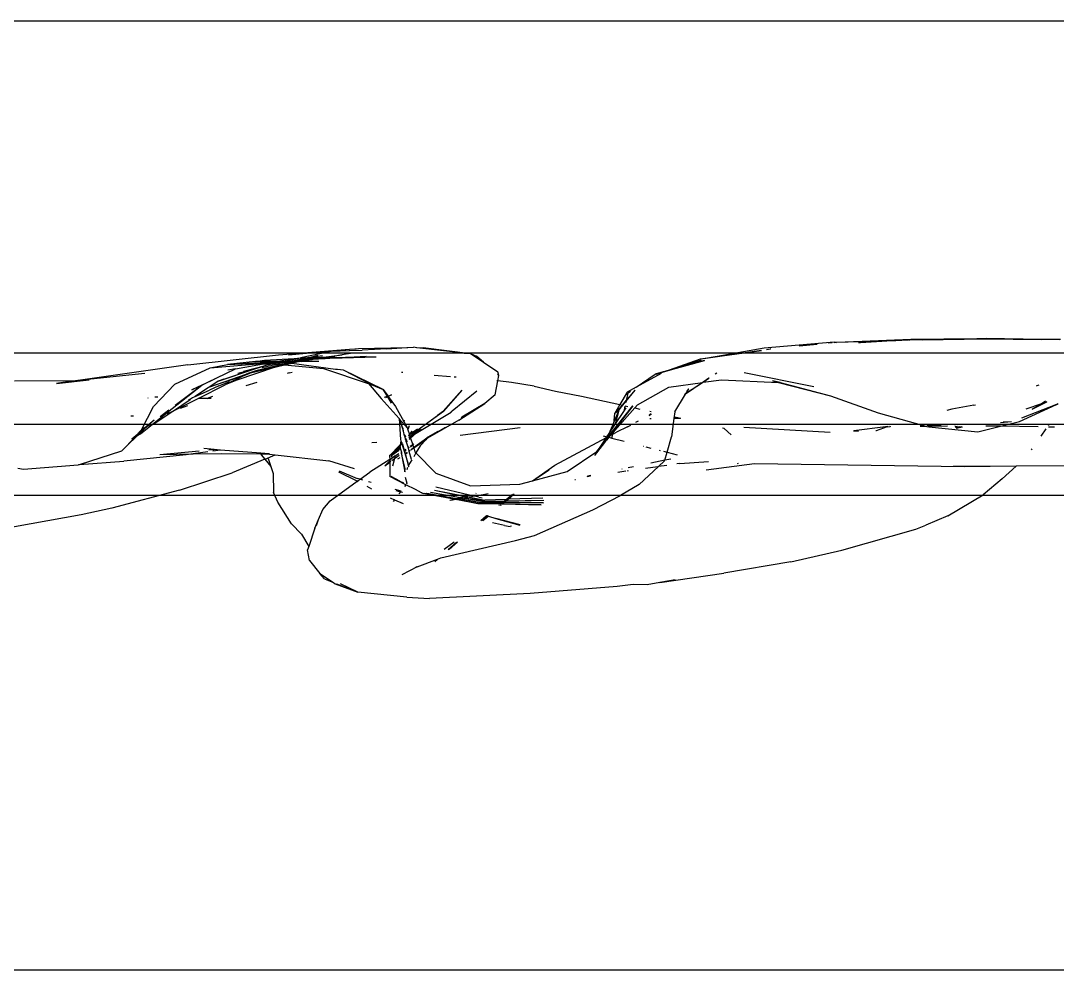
# Model space of a CAD drawing. Header units: millimetres. Extents: x -41292 to 298682, y -22072 to 33155.
# Drawn here: x 33104.5 to 33322.8, y -13759.4 to -13559.4 of the extents above; entities that cross this region are included whole.
import ezdxf

# ---------------------------------------------------------------- set-up
doc = ezdxf.new("R2010")
doc.units = ezdxf.units.MM
doc.layers.add('창호', color=4, linetype='Continuous')
doc.layers.add('틀', color=8, linetype='Continuous')

# ---------------------------------------------------------------- blocks, each defined once
blk = doc.blocks.new('rmfnasesx')
for p, q in [((60754.67, 1885.77), (60744.62, 1885.17)), ((60752.05, 1885.69), (60744.62, 1885.17)), ((60755.17, 1885.9), (60744.95, 1885.47)), ((60744.95, 1885.47), (60752.05, 1885.69)), ((60755.17, 1885.9), (60752.05, 1885.69)), ((60752.05, 1885.69), (60754.67, 1885.77)), ((60754.75, 1885.78), (60754.67, 1885.77)), ((60755.17, 1885.9), (60754.75, 1885.78)), ((60754.75, 1885.78), (60754.99, 1885.79)), ((60755.17, 1885.9), (60754.99, 1885.79)), ((60757.66, 1885.82), (60754.99, 1885.79)), ((60769.09, 1886.02), (60755.17, 1885.9)), ((60769.09, 1886.02), (60757.66, 1885.82)), ((60757.66, 1885.82), (60770.8, 1885.99)), ((60770.82, 1886.04), (60769.09, 1886.02)), ((60770.99, 1886.03), (60770.8, 1885.99)), ((60786.57, 1885.77), (60770.8, 1885.99)), ((60770.8, 1885.99), (60782.74, 1885.89)), ((60770.82, 1886.04), (60770.99, 1886.03)), ((60770.99, 1886.03), (60771.06, 1886.05)), ((60782.74, 1885.89), (60771.06, 1886.05)), ((60786.69, 1885.85), (60782.74, 1885.89)), ((60622.09, 1882.67), (60636.98, 1883.81)), ((60624.17, 1882.62), (60636.98, 1883.81)), ((60636.94, 1883.5), (60633.12, 1883.32)), ((60636.94, 1883.5), (60637.04, 1883.52)), ((60636.98, 1883.81), (60638.11, 1883.89)), ((60637.04, 1883.52), (60639.7, 1883.64)), ((60638.11, 1883.89), (60638.2, 1883.9)), ((60638.2, 1883.9), (60638.38, 1883.92)), ((60638.38, 1883.92), (60638.92, 1883.99)), ((60638.92, 1883.99), (60649.11, 1884.15)), ((60644.86, 1883.89), (60639.7, 1883.64)), ((60644.86, 1883.89), (60649.11, 1884.15)), ((60649.11, 1884.15), (60649.32, 1884.15)), ((60649.32, 1884.15), (60650.48, 1884.22)), ((60651.17, 1884.14), (60650.48, 1884.22)), ((60651.17, 1884.14), (60652.53, 1884.2)), ((60661.15, 1883.02), (60651.17, 1884.14)), ((60652.53, 1884.2), (60662.49, 1882.9)), ((60723.78, 1883.53), (60711.54, 1881.77)), ((60724.31, 1884.03), (60714.43, 1882.28)), ((60714.43, 1882.28), (60723.78, 1883.53)), ((60739.08, 1885.28), (60724.31, 1884.03)), ((60724.79, 1883.78), (60725.64, 1883.87)), ((60725.74, 1883.88), (60725.64, 1883.87)), ((60731.7, 1884.51), (60735.45, 1884.9)), ((60738.63, 1885.15), (60737.79, 1885.07)), ((60739.53, 1885.24), (60739.06, 1885.19)), ((60739.08, 1885.28), (60744.95, 1885.47)), ((60739.08, 1885.28), (60739.53, 1885.24)), ((60744.95, 1885.47), (60739.53, 1885.24)), ((60744.62, 1885.17), (60744.19, 1885.17)), ((60602.99, 1880.55), (60622.09, 1882.67)), ((60617.24, 1881.27), (60619.1, 1881.53)), ((60619.1, 1881.53), (60625.34, 1881.88)), ((60621.93, 1881.28), (60625.34, 1881.88)), ((60623.11, 1881.24), (60626.69, 1881.99)), ((60624.55, 1881.28), (60627.82, 1881.91)), ((60625.39, 1881.38), (60624.93, 1881.28)), ((60625.34, 1881.88), (60626.69, 1881.99)), ((60627.82, 1881.91), (60625.39, 1881.38)), ((60625.39, 1881.38), (60626.78, 1881.54)), ((60626.78, 1881.54), (60625.76, 1881.28)), ((60626.56, 1881.28), (60626.94, 1881.4)), ((60633.12, 1883.32), (60626.69, 1881.99)), ((60626.69, 1881.99), (60627.42, 1882.04)), ((60626.89, 1881.56), (60626.78, 1881.54)), ((60628.64, 1882.05), (60626.89, 1881.56)), ((60628.76, 1881.79), (60626.89, 1881.56)), ((60627.82, 1881.61), (60626.89, 1881.56)), ((60626.94, 1881.4), (60627.15, 1881.42)), ((60629.01, 1881.6), (60626.98, 1881.28)), ((60627.15, 1881.42), (60627.82, 1881.61)), ((60627.42, 1882.04), (60628.47, 1882.05)), ((60628.47, 1882.05), (60627.82, 1881.91)), ((60627.99, 1881.62), (60627.82, 1881.61)), ((60628.1, 1881.65), (60627.99, 1881.62)), ((60628.17, 1881.66), (60628.1, 1881.65)), ((60628.17, 1881.66), (60630.4, 1881.83)), ((60628.17, 1881.66), (60628.76, 1881.79)), ((60629.59, 1881.7), (60628.17, 1881.66)), ((60628.47, 1882.05), (60628.64, 1882.05)), ((60628.64, 1882.05), (60628.76, 1882.05)), ((60629.02, 1882.12), (60628.76, 1882.05)), ((60628.76, 1881.79), (60631, 1882.07)), ((60628.76, 1882.05), (60631, 1882.07)), ((60628.76, 1881.79), (60630.4, 1881.83)), ((60629.11, 1881.61), (60629.01, 1881.6)), ((60629.02, 1882.12), (60631.35, 1882.53)), ((60630.37, 1882.47), (60629.02, 1882.12)), ((60629.59, 1881.7), (60629.11, 1881.61)), ((60629.66, 1881.7), (60629.59, 1881.7)), ((60630.4, 1881.83), (60629.66, 1881.7)), ((60630.32, 1881.74), (60629.66, 1881.7)), ((60635.47, 1882), (60630.32, 1881.74)), ((60631.86, 1881.89), (60630.32, 1881.74)), ((60630.4, 1881.83), (60630.5, 1881.83)), ((60630.5, 1881.83), (60630.54, 1881.85)), ((60630.54, 1881.85), (60630.6, 1881.85)), ((60630.6, 1881.85), (60630.67, 1881.87)), ((60630.67, 1881.87), (60630.74, 1881.87)), ((60630.74, 1881.87), (60630.78, 1881.86)), ((60630.78, 1881.86), (60631.27, 1881.89)), ((60631, 1882.07), (60635.46, 1882.63)), ((60633.96, 1882.1), (60631, 1882.07)), ((60635.46, 1882.63), (60631.27, 1881.89)), ((60631.27, 1881.89), (60631.86, 1881.89)), ((60631.86, 1881.89), (60632.32, 1881.94)), ((60632.32, 1881.94), (60640.52, 1882.26)), ((60632.32, 1881.94), (60633.96, 1882.1)), ((60632.32, 1881.94), (60635.47, 1882)), ((60633.96, 1882.1), (60640.52, 1882.26)), ((60637.2, 1882.89), (60635.46, 1882.63)), ((60640.52, 1882.26), (60635.47, 1882)), ((60635.47, 1882), (60642.64, 1882.23)), ((60640.52, 1882.26), (60642.64, 1882.23)), ((60661.15, 1883.02), (60662.49, 1882.9)), ((60662.49, 1882.9), (60663.74, 1882.38)), ((60662.49, 1882.9), (60665.2, 1881.1)), ((60665.2, 1881.1), (60663.74, 1882.38)), ((60711.75, 1881.48), (60702.54, 1878.85)), ((60703.07, 1879.06), (60711.75, 1881.48)), ((60704.36, 1879.51), (60710.92, 1881.81)), ((60704.36, 1879.51), (60711.15, 1881.61)), ((60710.92, 1881.81), (60714.43, 1882.28)), ((60714.43, 1882.28), (60711.54, 1881.77)), ((60602.99, 1880.55), (60579.86, 1877.23)), ((60600.2, 1876.47), (60607.67, 1879.87)), ((60607.67, 1879.87), (60619.27, 1880.9)), ((60607.67, 1879.87), (60611.32, 1880.57)), ((60609.07, 1877.77), (60613.02, 1879.69)), ((60609.33, 1877.08), (60616.65, 1879.53)), ((60610.54, 1877.53), (60616.65, 1879.53)), ((60617.24, 1881.27), (60611.32, 1880.57)), ((60620.96, 1881.1), (60611.32, 1880.57)), ((60611.32, 1880.57), (60620.6, 1881.04)), ((60613.02, 1879.69), (60611.37, 1879.4)), ((60613.02, 1879.69), (60619.65, 1880.87)), ((60621.57, 1880.13), (60613.1, 1877.2)), ((60613.46, 1878.79), (60616.65, 1879.53)), ((60614.71, 1879.21), (60619.06, 1880.32)), ((60617.26, 1879.3), (60615.82, 1878.79)), ((60616.41, 1878.93), (60621.57, 1880.13)), ((60616.41, 1878.93), (60617.26, 1879.3)), ((60616.65, 1879.53), (60619.06, 1880.32)), ((60621.79, 1881.25), (60617.24, 1881.27)), ((60617.26, 1879.3), (60622.42, 1880.42)), ((60620.53, 1880.07), (60617.26, 1879.3)), ((60618.63, 1879.99), (60621.62, 1880.68)), ((60620.35, 1880.74), (60618.75, 1880.58)), ((60619.06, 1880.32), (60620.35, 1880.74)), ((60619.27, 1880.9), (60619.65, 1880.87)), ((60619.65, 1880.87), (60620.6, 1881.04)), ((60619.65, 1880.87), (60620.47, 1880.79)), ((60619.91, 1880.53), (60620.67, 1880.77)), ((60620.47, 1880.79), (60620.35, 1880.74)), ((60620.5, 1880.79), (60620.47, 1880.79)), ((60620.53, 1880.8), (60620.5, 1880.79)), ((60620.53, 1880.8), (60621.56, 1880.92)), ((60620.67, 1880.77), (60620.53, 1880.8)), ((60620.53, 1880.07), (60622.47, 1880.61)), ((60622.74, 1880.58), (60620.53, 1880.07)), ((60620.6, 1881.04), (60622.61, 1881.14)), ((60620.6, 1881.04), (60620.96, 1881.1)), ((60620.67, 1880.77), (60620.8, 1880.76)), ((60620.8, 1880.76), (60620.9, 1880.79)), ((60620.99, 1880.8), (60620.9, 1880.79)), ((60620.96, 1881.1), (60621.79, 1881.25)), ((60622.88, 1881.21), (60620.96, 1881.1)), ((60622.99, 1881), (60620.99, 1880.8)), ((60621.56, 1880.92), (60620.99, 1880.8)), ((60620.99, 1880.8), (60621.62, 1880.68)), ((60622.61, 1881.14), (60621.56, 1880.92)), ((60621.56, 1880.92), (60623.33, 1881.13)), ((60621.57, 1880.13), (60623.31, 1880.53)), ((60622.42, 1880.42), (60621.57, 1880.13)), ((60621.62, 1880.68), (60622.99, 1881)), ((60621.62, 1880.68), (60622.47, 1880.61)), ((60621.93, 1881.28), (60621.79, 1881.25)), ((60622.88, 1881.21), (60621.93, 1881.28)), ((60622.42, 1880.42), (60622.86, 1880.57)), ((60622.47, 1880.61), (60623.97, 1881.03)), ((60622.47, 1880.61), (60622.74, 1880.58)), ((60622.88, 1881.21), (60622.61, 1881.14)), ((60622.61, 1881.14), (60623.14, 1881.17)), ((60622.86, 1880.57), (60622.74, 1880.58)), ((60622.94, 1880.56), (60622.86, 1880.57)), ((60622.88, 1881.21), (60622.92, 1881.2)), ((60622.92, 1881.2), (60622.94, 1881.21)), ((60623.11, 1881.24), (60622.94, 1881.21)), ((60622.94, 1881.21), (60623.14, 1881.17)), ((60623.2, 1880.69), (60622.94, 1880.56)), ((60623.04, 1880.55), (60622.94, 1880.56)), ((60622.99, 1881), (60623.46, 1881.11)), ((60623.69, 1881.07), (60622.99, 1881)), ((60623.01, 1880.64), (60623.2, 1880.69)), ((60623.04, 1880.55), (60624.63, 1880.92)), ((60623.83, 1880.79), (60623.04, 1880.55)), ((60623.04, 1880.55), (60623.31, 1880.53)), ((60623.78, 1881.19), (60623.11, 1881.24)), ((60623.14, 1881.17), (60623.17, 1881.17)), ((60623.17, 1881.17), (60623.33, 1881.13)), ((60624.06, 1881.01), (60623.2, 1880.69)), ((60623.83, 1880.79), (60623.2, 1880.69)), ((60623.31, 1880.53), (60624.83, 1880.88)), ((60623.31, 1880.53), (60631.53, 1879.76)), ((60623.33, 1881.13), (60623.38, 1881.14)), ((60623.38, 1881.14), (60623.46, 1881.11)), ((60623.46, 1881.11), (60623.5, 1881.12)), ((60623.5, 1881.12), (60623.78, 1881.19)), ((60623.5, 1881.12), (60623.69, 1881.07)), ((60623.69, 1881.07), (60623.78, 1881.08)), ((60623.78, 1881.19), (60623.84, 1881.2)), ((60624.39, 1881.14), (60623.78, 1881.08)), ((60623.78, 1881.08), (60623.97, 1881.03)), ((60623.83, 1880.79), (60624.45, 1880.95)), ((60623.84, 1881.2), (60623.95, 1881.21)), ((60623.95, 1881.21), (60624.01, 1881.24)), ((60623.97, 1881.03), (60624.04, 1881.05)), ((60624.01, 1881.24), (60624.06, 1881.25)), ((60624.04, 1881.05), (60624.06, 1881.01)), ((60624.06, 1881.25), (60624.14, 1881.23)), ((60624.06, 1881.01), (60624.13, 1881.03)), ((60624.13, 1881.03), (60624.39, 1881.14)), ((60624.13, 1881.03), (60624.45, 1880.95)), ((60624.14, 1881.23), (60624.21, 1881.24)), ((60624.21, 1881.24), (60624.55, 1881.28)), ((60624.21, 1881.24), (60624.55, 1881.24)), ((60624.47, 1881.15), (60624.39, 1881.14)), ((60624.45, 1880.95), (60624.63, 1880.92)), ((60625.4, 1881.24), (60624.47, 1881.15)), ((60624.47, 1881.15), (60624.68, 1881.22)), ((60624.55, 1881.24), (60624.68, 1881.22)), ((60624.61, 1880.97), (60624.56, 1880.98)), ((60626.03, 1881.25), (60624.61, 1880.97)), ((60625.62, 1881.25), (60624.61, 1880.97)), ((60624.63, 1880.92), (60624.83, 1880.88)), ((60624.68, 1881.22), (60624.93, 1881.28)), ((60624.82, 1880.94), (60626.26, 1881.25)), ((60625.64, 1881.07), (60624.82, 1880.94)), ((60624.83, 1880.88), (60634.03, 1879.62)), ((60624.93, 1881.28), (60625.4, 1881.24)), ((60624.98, 1880.92), (60625.64, 1881.07)), ((60625.62, 1881.25), (60625.4, 1881.24)), ((60625.76, 1881.28), (60625.62, 1881.25)), ((60626.82, 1881.26), (60625.64, 1881.07)), ((60625.64, 1881.07), (60626.26, 1881.25)), ((60626.03, 1881.25), (60625.76, 1881.28)), ((60626.18, 1881.28), (60626.03, 1881.25)), ((60626.26, 1881.25), (60626.18, 1881.28)), ((60626.26, 1881.25), (60626.4, 1881.28)), ((60626.4, 1881.28), (60626.43, 1881.25)), ((60626.43, 1881.25), (60626.56, 1881.28)), ((60626.56, 1881.28), (60626.82, 1881.26)), ((60626.98, 1881.28), (60626.82, 1881.26)), ((60626.98, 1881.28), (60630.52, 1881.29)), ((60631.53, 1879.76), (60640.97, 1876.62)), ((60634.03, 1879.62), (60634.4, 1879.6)), ((60634.51, 1879.56), (60634.4, 1879.6)), ((60635.77, 1879.38), (60634.51, 1879.56)), ((60641.59, 1876.39), (60635.77, 1879.38)), ((60644.09, 1875.33), (60635.77, 1879.38)), ((60665.2, 1881.1), (60668.23, 1879.08)), ((60701.34, 1878.57), (60704.36, 1879.51)), ((60566.44, 1877.16), (60579.82, 1877.23)), ((60575.33, 1876.59), (60582.19, 1877.36)), ((60577.72, 1876.93), (60576.64, 1876.81)), ((60581.18, 1877.3), (60577.72, 1876.93)), ((60579.82, 1877.23), (60577.72, 1876.93)), ((60579.82, 1877.23), (60579.86, 1877.23)), ((60593.92, 1878.69), (60579.86, 1877.23)), ((60603.82, 1875.3), (60608.92, 1877.73)), ((60605.89, 1876.22), (60608.92, 1877.73)), ((60613.88, 1877.95), (60607.43, 1875.82)), ((60607.58, 1875.92), (60615.28, 1878.6)), ((60609.33, 1877.08), (60607.58, 1875.92)), ((60608.66, 1877.67), (60608.92, 1877.73)), ((60608.92, 1877.73), (60608.95, 1877.74)), ((60608.95, 1877.74), (60609.07, 1877.77)), ((60610.54, 1877.53), (60609.33, 1877.08)), ((60609.47, 1876.08), (60611.82, 1877.05)), ((60614.83, 1878.29), (60610.86, 1876.31)), ((60613.1, 1877.2), (60610.86, 1876.31)), ((60614.83, 1878.29), (60616, 1878.78)), ((60614.83, 1878.29), (60615.5, 1878.65)), ((60615.5, 1878.65), (60615.28, 1878.6)), ((60615.5, 1878.65), (60615.53, 1878.66)), ((60615.53, 1878.66), (60615.58, 1878.67)), ((60615.61, 1878.69), (60615.58, 1878.67)), ((60615.61, 1878.69), (60615.82, 1878.79)), ((60616, 1878.78), (60615.61, 1878.69)), ((60615.82, 1878.79), (60616, 1878.78)), ((60616, 1878.78), (60616.29, 1878.9)), ((60616.29, 1878.9), (60616.41, 1878.93)), ((60624.33, 1878.86), (60623.88, 1878.72)), ((60624.33, 1878.86), (60624.95, 1878.98)), ((60648.25, 1878.92), (60647.94, 1878.94)), ((60654.82, 1878.39), (60658.3, 1878.1)), ((60659.05, 1878.04), (60659.44, 1878.01)), ((60667.68, 1874.22), (60668.22, 1877.14)), ((60668.22, 1877.14), (60668.01, 1877.16)), ((60668.43, 1878.28), (60668.16, 1878.49)), ((60668.22, 1877.14), (60668.43, 1878.28)), ((60671.09, 1876.84), (60668.22, 1877.14)), ((60668.43, 1878.28), (60668.23, 1879.08)), ((60702.6, 1878.68), (60697.37, 1875.85)), ((60697.37, 1875.85), (60701.34, 1878.57)), ((60703.07, 1879.06), (60701.34, 1878.57)), ((60701.34, 1878.57), (60702.19, 1878.75)), ((60701.62, 1878.55), (60702.19, 1878.75)), ((60702.19, 1878.75), (60702.24, 1878.76)), ((60702.33, 1878.78), (60702.24, 1878.76)), ((60702.54, 1878.85), (60702.33, 1878.78)), ((60702.54, 1878.85), (60703.07, 1879.06)), ((60711.33, 1876.83), (60712.66, 1877.7)), ((60712.66, 1877.7), (60711.46, 1876.85)), ((60711.46, 1876.85), (60715.32, 1877.4)), ((60712.71, 1877.7), (60712.66, 1877.7)), ((60714.33, 1878.79), (60714.01, 1878.58)), ((60715.32, 1877.4), (60727.35, 1876.8)), ((60734.77, 1875.88), (60720.08, 1878.82)), ((60727.71, 1876.79), (60726.1, 1877.13)), ((60726.1, 1877.13), (60727.35, 1876.8)), ((60576.64, 1876.81), (60575.33, 1876.59)), ((60595.74, 1871.77), (60600.2, 1876.47)), ((60598.71, 1870.54), (60605.89, 1876.22)), ((60600.32, 1872.03), (60605.89, 1876.22)), ((60605.89, 1876.22), (60603.82, 1875.3)), ((60607.29, 1875.77), (60604.5, 1873.87)), ((60604.5, 1873.87), (60607.5, 1875.17)), ((60605.25, 1873.51), (60610.86, 1876.31)), ((60607.43, 1875.82), (60607.29, 1875.77)), ((60607.45, 1875.87), (60607.43, 1875.82)), ((60607.45, 1875.87), (60607.58, 1875.92)), ((60609.47, 1876.08), (60607.5, 1875.17)), ((60617.5, 1876.81), (60615.2, 1876.12)), ((60640.97, 1876.62), (60641.01, 1876.58)), ((60641.01, 1876.58), (60641.59, 1876.39)), ((60641.01, 1876.58), (60643.69, 1873.46)), ((60641.59, 1876.39), (60644.09, 1875.33)), ((60644.98, 1873.9), (60644.09, 1875.33)), ((60644.09, 1875.33), (60645.12, 1873.94)), ((60656.71, 1870.74), (60660.65, 1875.21)), ((60660.65, 1875.21), (60656.83, 1870.75)), ((60663.83, 1874.98), (60658.63, 1870.76)), ((60675.9, 1876.06), (60671.09, 1876.84)), ((60675.9, 1876.06), (60680.41, 1875)), ((60680.41, 1875), (60685.84, 1873.96)), ((60695.44, 1874.8), (60693.91, 1872.16)), ((60695.24, 1872.88), (60697.14, 1875.21)), ((60697.14, 1875.21), (60695.29, 1873.08)), ((60697.37, 1875.85), (60695.44, 1874.8)), ((60695.65, 1874.66), (60696.07, 1874.95)), ((60696.2, 1874.98), (60696.07, 1874.95)), ((60697.68, 1872.11), (60704.26, 1875.83)), ((60704.26, 1875.83), (60711.33, 1876.83)), ((60711.46, 1876.85), (60707.78, 1874.36)), ((60707.95, 1874.64), (60711.33, 1876.83)), ((60707.95, 1874.64), (60708.46, 1875.46)), ((60708, 1875.03), (60708.46, 1875.46)), ((60711.33, 1876.83), (60711.46, 1876.85)), ((60727.35, 1876.8), (60738.28, 1873.98)), ((60727.35, 1876.8), (60727.71, 1876.79)), ((60727.71, 1876.79), (60738.28, 1873.98)), ((60781.66, 1876.12), (60781.83, 1876.17)), ((60781.83, 1876.17), (60782.2, 1876.3)), ((60594.61, 1873.48), (60594.57, 1873.48)), ((60596.03, 1873.79), (60596.66, 1873.77)), ((60599.96, 1870.86), (60605.11, 1873.44)), ((60599.96, 1870.86), (60603.44, 1873.24)), ((60603.24, 1873.18), (60603.07, 1873.07)), ((60603.3, 1873.2), (60603.24, 1873.18)), ((60603.44, 1873.24), (60603.3, 1873.2)), ((60603.55, 1873.32), (60603.44, 1873.24)), ((60603.55, 1873.32), (60603.45, 1873.31)), ((60603.58, 1873.37), (60603.55, 1873.32)), ((60603.66, 1873.45), (60603.58, 1873.37)), ((60603.77, 1873.46), (60603.66, 1873.45)), ((60603.77, 1873.46), (60603.91, 1873.55)), ((60603.83, 1873.55), (60603.79, 1873.53)), ((60603.83, 1873.55), (60603.91, 1873.55)), ((60603.96, 1873.59), (60603.91, 1873.55)), ((60603.94, 1873.62), (60604.01, 1873.62)), ((60604.01, 1873.62), (60603.96, 1873.59)), ((60604.01, 1873.62), (60604.2, 1873.74)), ((60604.5, 1873.87), (60604.2, 1873.74)), ((60605.11, 1873.44), (60605.25, 1873.51)), ((60607.04, 1873.46), (60605.11, 1873.44)), ((60605.25, 1873.51), (60607.04, 1873.46)), ((60608.16, 1873.87), (60607.04, 1873.46)), ((60607.91, 1873.43), (60607.04, 1873.46)), ((60643.69, 1873.46), (60643.72, 1873.47)), ((60643.69, 1873.46), (60647.43, 1869.23)), ((60644.41, 1873.7), (60644.98, 1873.9)), ((60645.05, 1873.8), (60644.58, 1873.57)), ((60644.98, 1873.9), (60645.12, 1873.94)), ((60645.05, 1873.8), (60644.98, 1873.9)), ((60645.17, 1873.86), (60645.05, 1873.8)), ((60645.86, 1872.48), (60645.05, 1873.8)), ((60645.12, 1873.94), (60645.83, 1874.18)), ((60645.12, 1873.94), (60645.17, 1873.86)), ((60645.83, 1874.18), (60645.17, 1873.86)), ((60645.17, 1873.86), (60646.72, 1871.75)), ((60667.68, 1874.22), (60665.53, 1872.41)), ((60685.84, 1873.96), (60693.91, 1872.16)), ((60695.29, 1873.08), (60694.39, 1872.05)), ((60694.54, 1872.02), (60695.24, 1872.88)), ((60695.24, 1872.88), (60695.17, 1872.59)), ((60695.29, 1873.08), (60695.24, 1872.88)), ((60695.55, 1874.22), (60695.29, 1873.08)), ((60695.55, 1874.22), (60695.65, 1874.66)), ((60705.49, 1870.65), (60707.78, 1874.36)), ((60707.78, 1874.36), (60707.51, 1874.18)), ((60707.68, 1874.46), (60707.66, 1874.44)), ((60707.68, 1874.46), (60707.94, 1874.62)), ((60707.78, 1874.36), (60707.94, 1874.62)), ((60707.94, 1874.62), (60707.95, 1874.64)), ((60738.28, 1873.98), (60748.29, 1870.4)), ((60780.75, 1871.17), (60783.82, 1872.74)), ((60783.57, 1872.87), (60782.7, 1872.35)), ((60783.82, 1872.74), (60782.7, 1872.35)), ((60593.22, 1866.85), (60595.74, 1871.77)), ((60595.48, 1867.95), (60598.71, 1870.54)), ((60595.87, 1868.15), (60599.78, 1870.77)), ((60597.17, 1869.67), (60599, 1871.04)), ((60599.24, 1870.5), (60598.57, 1870.18)), ((60599.24, 1870.5), (60599.78, 1870.77)), ((60599.78, 1870.77), (60599.96, 1870.86)), ((60602.88, 1871.93), (60601.33, 1871.36)), ((60646.72, 1871.75), (60648.45, 1868.58)), ((60650.42, 1866.11), (60656.83, 1870.75)), ((60651.06, 1866.12), (60658.38, 1870.58)), ((60656.83, 1870.75), (60655.5, 1869.85)), ((60655.5, 1869.85), (60656.71, 1870.74)), ((60656.71, 1870.74), (60656.83, 1870.75)), ((60658.35, 1870.59), (60658.49, 1870.67)), ((60658.49, 1870.67), (60658.38, 1870.58)), ((60658.63, 1870.76), (60658.49, 1870.67)), ((60660.03, 1868.88), (60665.53, 1872.41)), ((60665.53, 1872.41), (60660.52, 1869.38)), ((60665.53, 1872.41), (60660.66, 1869.52)), ((60689.9, 1863.37), (60696.65, 1871.89)), ((60692.57, 1868.2), (60693.77, 1871.08)), ((60696.65, 1871.89), (60692.65, 1866.67)), ((60693.91, 1872.16), (60692.79, 1870.22)), ((60694.39, 1872.05), (60692.79, 1870.22)), ((60693.77, 1871.08), (60692.79, 1870.22)), ((60693.01, 1868.1), (60693.77, 1871.08)), ((60693.01, 1868.1), (60694.74, 1870.73)), ((60693.35, 1867.26), (60697.09, 1871.45)), ((60693.77, 1871.08), (60694.54, 1872.02)), ((60693.91, 1872.16), (60694.39, 1872.05)), ((60694.39, 1872.05), (60694.54, 1872.02)), ((60694.54, 1872.02), (60694.62, 1872)), ((60695, 1871.85), (60694.74, 1870.73)), ((60694.74, 1870.73), (60695.23, 1871.48)), ((60695.08, 1871.9), (60695.64, 1871.77)), ((60697.09, 1871.45), (60697.68, 1872.11)), ((60697.09, 1871.45), (60698.16, 1871.21)), ((60700.23, 1870.75), (60700.55, 1870.68)), ((60705.49, 1870.65), (60705.31, 1869.24)), ((60748.29, 1870.4), (60757.88, 1867.74)), ((60763.81, 1871.17), (60762.75, 1870.89)), ((60768.46, 1872.03), (60763.81, 1871.17)), ((60768.46, 1872.03), (60768.82, 1872.14)), ((60778.07, 1868.58), (60785.84, 1872.21)), ((60785.84, 1872.21), (60778.47, 1869.31)), ((60782.7, 1872.35), (60779.42, 1871.19)), ((60782.7, 1872.35), (60780.75, 1871.17)), ((60785.84, 1872.21), (60786.23, 1872.39)), ((60591.53, 1869.7), (60590.96, 1869.69)), ((60592.39, 1865.63), (60595.91, 1868.96)), ((60592.61, 1866.19), (60595.91, 1868.96)), ((60647.43, 1869.23), (60647.71, 1864.83)), ((60647.43, 1869.23), (60647.48, 1869.17)), ((60647.48, 1869.17), (60649.2, 1867.2)), ((60647.48, 1869.17), (60648.21, 1867.05)), ((60648.21, 1867.05), (60647.83, 1868.42)), ((60648.49, 1868.88), (60648.45, 1868.58)), ((60648.45, 1868.58), (60649.2, 1867.2)), ((60650.42, 1866.11), (60655.5, 1869.85)), ((60660.03, 1868.88), (60653.44, 1865.09)), ((60691.69, 1866.09), (60692.57, 1868.2)), ((60692.57, 1868.2), (60692.47, 1867.28)), ((60692.79, 1870.22), (60692.57, 1868.2)), ((60697.27, 1868.43), (60697.85, 1868.75)), ((60700.54, 1870.05), (60700.05, 1869.76)), ((60700.09, 1870), (60700.54, 1870.25)), ((60700.53, 1869.19), (60700.25, 1869.18)), ((60705.31, 1869.24), (60704.8, 1865.4)), ((60706.65, 1869.26), (60705.31, 1869.24)), ((60705.49, 1869.57), (60706.78, 1869.29)), ((60776.36, 1868.56), (60774.08, 1868.32)), ((60774.11, 1867.6), (60778.07, 1868.58)), ((60776.36, 1868.56), (60774.63, 1868.44)), ((60591.16, 1864.92), (60592.45, 1866.01)), ((60592.45, 1866.01), (60591.75, 1865.26)), ((60592.45, 1866.01), (60592.49, 1866.05)), ((60592.49, 1866.05), (60592.61, 1866.19)), ((60592.61, 1866.19), (60593.2, 1866.82)), ((60593.01, 1865.98), (60595.48, 1867.95)), ((60593.2, 1866.82), (60593.22, 1866.85)), ((60593.22, 1866.85), (60593.68, 1867.35)), ((60594.76, 1867.6), (60595.48, 1867.95)), ((60595.48, 1867.95), (60595.87, 1868.15)), ((60648.23, 1867.2), (60648.21, 1867.05)), ((60648.35, 1866.54), (60648.21, 1867.05)), ((60648.35, 1866.54), (60648.37, 1866.8)), ((60648.62, 1865.56), (60648.35, 1866.54)), ((60649.2, 1867.2), (60649.27, 1866.99)), ((60649.27, 1866.99), (60649.24, 1866.94)), ((60649.24, 1866.94), (60649.26, 1866.83)), ((60649.56, 1867.65), (60649.26, 1866.83)), ((60649.26, 1866.83), (60649.62, 1865.88)), ((60649.56, 1867.65), (60649.27, 1866.99)), ((60649.62, 1865.88), (60650.21, 1866.57)), ((60650.21, 1866.57), (60649.65, 1865.79)), ((60650.08, 1866.17), (60649.67, 1865.74)), ((60649.76, 1865.43), (60650.42, 1866.11)), ((60649.82, 1865.25), (60651, 1866.33)), ((60649.87, 1865.09), (60651.06, 1866.12)), ((60651.3, 1867), (60650.08, 1866.17)), ((60651, 1866.33), (60652.17, 1867.01)), ((60657.2, 1867.36), (60653.44, 1865.09)), ((60655.58, 1866.5), (60653.51, 1865.27)), ((60672.96, 1867.28), (60660.32, 1865.66)), ((60691.22, 1865.37), (60691.69, 1866.09)), ((60691.69, 1866.09), (60692.47, 1867.28)), ((60692.37, 1866.31), (60691.83, 1865.61)), ((60691.83, 1865.61), (60692.34, 1866.1)), ((60692.34, 1866.1), (60692.32, 1865.87)), ((60692.34, 1866.1), (60692.57, 1866.35)), ((60692.37, 1866.31), (60692.34, 1866.1)), ((60692.65, 1866.67), (60692.37, 1866.31)), ((60692.46, 1865.95), (60692.57, 1866.35)), ((60692.46, 1865.95), (60693.21, 1866.34)), ((60692.47, 1867.28), (60693.01, 1868.1)), ((60692.57, 1866.35), (60693.35, 1867.26)), ((60692.57, 1866.35), (60692.65, 1866.67)), ((60695.57, 1867.48), (60693.21, 1866.34)), ((60695.57, 1867.48), (60696.21, 1867.84)), ((60715.91, 1867.14), (60715.57, 1867.22)), ((60717.39, 1865.76), (60715.91, 1867.14)), ((60738.23, 1866.28), (60720.01, 1867.32)), ((60749.83, 1867.49), (60743.18, 1866.65)), ((60743.27, 1866.51), (60743.18, 1866.65)), ((60743.18, 1866.65), (60744.18, 1866.53)), ((60747.89, 1866.63), (60747.84, 1866.62)), ((60750.18, 1867.49), (60747.89, 1866.63)), ((60750.18, 1867.49), (60749.83, 1867.49)), ((60750.37, 1867.56), (60750.18, 1867.49)), ((60750.18, 1867.49), (60750.8, 1867.52)), ((60751.01, 1867.49), (60750.8, 1867.52)), ((60757.13, 1867.72), (60757.88, 1867.74)), ((60758.6, 1867.55), (60757.17, 1867.54)), ((60757.88, 1867.74), (60758.6, 1867.55)), ((60758.6, 1867.55), (60758.99, 1867.44)), ((60758.64, 1867.77), (60761.56, 1867.86)), ((60762.89, 1867.58), (60758.87, 1867.55)), ((60758.99, 1867.44), (60769.28, 1866.4)), ((60764.56, 1867.59), (60764.43, 1867.59)), ((60764.98, 1867.55), (60764.54, 1867.46)), ((60764.6, 1867.39), (60765.45, 1867.51)), ((60765.9, 1867.47), (60764.64, 1867.34)), ((60764.76, 1867.2), (60766.1, 1867.45)), ((60769.28, 1866.4), (60774.11, 1867.6)), ((60771.94, 1867.64), (60771.02, 1867.63)), ((60774.11, 1867.6), (60771.94, 1867.64)), ((60782.01, 1867.45), (60774.11, 1867.6)), ((60782.67, 1865.54), (60783.72, 1867.04)), ((60785.44, 1867.39), (60784.17, 1867.41)), ((60784.21, 1867.74), (60784.41, 1868.02)), ((60590.04, 1863.4), (60592.39, 1865.63)), ((60591.71, 1865.24), (60590.04, 1863.4)), ((60591.16, 1864.92), (60591.71, 1865.24)), ((60591.75, 1865.26), (60591.71, 1865.24)), ((60591.75, 1865.26), (60592.39, 1865.63)), ((60592.39, 1865.63), (60593.01, 1865.98)), ((60642.75, 1864.14), (60641.73, 1864.12)), ((60647.81, 1864.51), (60647.68, 1863.7)), ((60647.71, 1864.83), (60647.81, 1864.51)), ((60647.83, 1864.61), (60647.81, 1864.51)), ((60647.81, 1864.51), (60647.95, 1864.06)), ((60647.81, 1863.73), (60647.99, 1863.95)), ((60647.85, 1863.87), (60647.81, 1863.73)), ((60647.88, 1863.9), (60647.85, 1863.87)), ((60647.95, 1864.06), (60647.88, 1863.9)), ((60647.99, 1863.95), (60647.88, 1863.9)), ((60648.03, 1864.24), (60647.95, 1864.06)), ((60647.95, 1864.06), (60647.97, 1863.99)), ((60648.1, 1864.12), (60647.97, 1863.99)), ((60647.97, 1863.99), (60648.11, 1864.09)), ((60647.97, 1863.99), (60647.99, 1863.95)), ((60647.99, 1863.95), (60649.43, 1859.4)), ((60648.25, 1863.76), (60648.21, 1863.91)), ((60648.71, 1865.76), (60648.62, 1865.56)), ((60648.7, 1865.3), (60648.62, 1865.56)), ((60648.78, 1865.54), (60648.7, 1865.3)), ((60648.81, 1864.91), (60648.7, 1865.3)), ((60648.81, 1864.91), (60648.94, 1865.07)), ((60648.82, 1864.87), (60648.81, 1864.91)), ((60648.96, 1865.01), (60648.82, 1864.87)), ((60648.87, 1864.7), (60648.82, 1864.87)), ((60649, 1864.88), (60648.87, 1864.7)), ((60648.91, 1864.56), (60648.87, 1864.7)), ((60648.91, 1864.56), (60649.06, 1864.71)), ((60648.94, 1864.45), (60648.91, 1864.56)), ((60648.94, 1864.45), (60649.1, 1864.6)), ((60648.96, 1864.35), (60648.94, 1864.45)), ((60649.13, 1864.49), (60648.96, 1864.35)), ((60648.97, 1864.32), (60648.96, 1864.35)), ((60648.97, 1864.32), (60649.14, 1864.47)), ((60648.97, 1864.32), (60649.33, 1863.03)), ((60649.44, 1865.66), (60649.62, 1865.88)), ((60649.67, 1865.74), (60649.46, 1865.53)), ((60649.52, 1865.18), (60649.76, 1865.43)), ((60649.55, 1865), (60649.82, 1865.25)), ((60649.57, 1864.84), (60649.87, 1865.09)), ((60649.62, 1865.88), (60649.65, 1865.79)), ((60649.65, 1865.79), (60649.67, 1865.74)), ((60649.67, 1865.74), (60649.76, 1865.43)), ((60649.76, 1865.43), (60649.82, 1865.25)), ((60649.82, 1865.25), (60649.87, 1865.09)), ((60649.87, 1865.09), (60650.32, 1863.66)), ((60650.51, 1863.09), (60653.51, 1865.27)), ((60650.52, 1863.04), (60653.19, 1864.91)), ((60651.89, 1863.46), (60653.19, 1864.91)), ((60653.19, 1864.91), (60653.51, 1865.27)), ((60653.19, 1864.91), (60653.44, 1865.09)), ((60653.44, 1865.09), (60653.51, 1865.27)), ((60680.21, 1859.42), (60691.13, 1865.23)), ((60690.93, 1864.46), (60689.01, 1861.98)), ((60689.65, 1862.98), (60690.93, 1864.46)), ((60689.9, 1863.37), (60691.13, 1865.23)), ((60690.39, 1865.58), (60691.22, 1865.37)), ((60691.13, 1864.7), (60690.93, 1864.46)), ((60691.13, 1865.23), (60691.22, 1865.37)), ((60691.58, 1865.28), (60691.13, 1864.7)), ((60691.83, 1865.61), (60691.58, 1865.28)), ((60691.58, 1865.28), (60692.24, 1865.11)), ((60691.83, 1865.61), (60692.32, 1865.87)), ((60692.24, 1865.11), (60692.23, 1865.04)), ((60692.24, 1865.11), (60692.46, 1865.95)), ((60692.32, 1865.87), (60692.24, 1865.11)), ((60692.24, 1865.11), (60694.82, 1864.45)), ((60692.32, 1865.87), (60692.46, 1865.95)), ((60703.87, 1862.12), (60704.8, 1865.4)), ((60580.16, 1859.56), (60589.07, 1862.43)), ((60590.04, 1863.4), (60589.07, 1862.43)), ((60597.09, 1861.68), (60605.36, 1862.42)), ((60597.09, 1861.68), (60604.1, 1861.79)), ((60604.1, 1861.79), (60602.63, 1861.59)), ((60607.15, 1862.22), (60604.1, 1861.79)), ((60604.1, 1861.79), (60610.11, 1861.89)), ((60608.5, 1862.7), (60606.34, 1862.88)), ((60607.39, 1862.6), (60608.5, 1862.7)), ((60609.82, 1862.59), (60608.26, 1862.37)), ((60609.82, 1862.59), (60608.5, 1862.7)), ((60618.32, 1861.9), (60609.82, 1862.59)), ((60610.11, 1861.89), (60618.36, 1861.78)), ((60618.32, 1861.9), (60618.36, 1861.78)), ((60620.11, 1861.76), (60618.32, 1861.9)), ((60618.36, 1861.78), (60620.11, 1861.76)), ((60618.36, 1861.78), (60618.43, 1861.59)), ((60620.19, 1861.75), (60620.11, 1861.76)), ((60620.19, 1861.75), (60621.36, 1861.61)), ((60647.68, 1863.7), (60645.46, 1861.4)), ((60646.51, 1862.2), (60645.46, 1861.4)), ((60645.84, 1861.39), (60647.26, 1862.85)), ((60647.19, 1862.36), (60645.84, 1861.39)), ((60645.84, 1861.39), (60646.51, 1862.2)), ((60645.85, 1861.64), (60646.51, 1862.2)), ((60646.51, 1862.2), (60646.75, 1862.49)), ((60647.38, 1861.79), (60646.6, 1861.29)), ((60646.75, 1862.49), (60647.66, 1863.56)), ((60647.22, 1862.89), (60646.75, 1862.49)), ((60646.75, 1862.49), (60647.26, 1862.85)), ((60647.7, 1863.07), (60647.19, 1862.36)), ((60647.49, 1863.04), (60647.19, 1862.36)), ((60647.49, 1863.04), (60647.22, 1862.89)), ((60647.26, 1862.85), (60647.49, 1863.04)), ((60647.49, 1863.04), (60647.55, 1863.18)), ((60647.63, 1863.38), (60647.55, 1863.18)), ((60647.55, 1863.18), (60647.66, 1863.28)), ((60647.55, 1863.18), (60647.66, 1863.26)), ((60647.55, 1863.18), (60647.67, 1863.21)), ((60647.66, 1863.42), (60647.63, 1863.38)), ((60647.63, 1863.38), (60647.66, 1863.28)), ((60647.78, 1863.7), (60647.66, 1863.42)), ((60647.68, 1863.7), (60647.66, 1863.56)), ((60647.66, 1863.56), (60647.66, 1863.42)), ((60647.66, 1863.28), (60647.66, 1863.26)), ((60647.66, 1863.26), (60647.67, 1863.21)), ((60647.67, 1863.21), (60647.7, 1863.07)), ((60647.7, 1863.07), (60647.77, 1862.78)), ((60647.77, 1862.78), (60647.76, 1862.75)), ((60647.76, 1862.75), (60647.92, 1862.13)), ((60647.78, 1863.7), (60647.81, 1863.73)), ((60647.92, 1862.13), (60647.88, 1862.11)), ((60647.92, 1862.13), (60647.92, 1861.86)), ((60647.97, 1861.89), (60647.92, 1862.13)), ((60647.92, 1861.86), (60647.97, 1861.89)), ((60647.92, 1861.86), (60648.03, 1861.28)), ((60648.1, 1861.33), (60647.97, 1861.89)), ((60648.28, 1863.78), (60648.25, 1863.76)), ((60648.27, 1863.71), (60648.25, 1863.76)), ((60648.27, 1863.71), (60648.3, 1863.75)), ((60648.58, 1862.55), (60648.27, 1863.71)), ((60648.86, 1862.73), (60648.58, 1862.55)), ((60648.63, 1862.38), (60648.58, 1862.55)), ((60648.63, 1862.38), (60648.93, 1862.6)), ((60648.77, 1861.84), (60648.63, 1862.38)), ((60648.77, 1861.84), (60649.18, 1862.13)), ((60648.78, 1861.81), (60648.77, 1861.84)), ((60648.78, 1861.81), (60649.2, 1862.1)), ((60649.43, 1859.4), (60648.78, 1861.81)), ((60649.57, 1863.18), (60649.33, 1863.03)), ((60649.33, 1863.03), (60649.36, 1862.92)), ((60649.36, 1862.92), (60649.6, 1863.1)), ((60649.36, 1862.92), (60649.52, 1862.37)), ((60649.52, 1862.37), (60649.77, 1862.56)), ((60649.52, 1862.37), (60649.53, 1862.33)), ((60649.53, 1862.33), (60649.79, 1862.52)), ((60649.53, 1862.33), (60650, 1860.64)), ((60650.32, 1863.66), (60649.81, 1863.34)), ((60649.82, 1863.26), (60650.32, 1863.66)), ((60649.91, 1862.66), (60650.51, 1863.09)), ((60649.92, 1862.61), (60650.52, 1863.04)), ((60650.58, 1863.82), (60650.32, 1863.66)), ((60650.32, 1863.66), (60650.51, 1863.09)), ((60650.51, 1863.09), (60650.52, 1863.04)), ((60650.52, 1863.04), (60650.79, 1862.19)), ((60651, 1861.98), (60650.52, 1861.19)), ((60650.79, 1862.19), (60651, 1861.98)), ((60651.89, 1863.46), (60651, 1861.98)), ((60651, 1861.98), (60655.18, 1857.73)), ((60682.86, 1858.06), (60689.05, 1862.29)), ((60689.01, 1861.98), (60688.61, 1861.41)), ((60689.01, 1861.98), (60689.65, 1862.98)), ((60689.05, 1862.29), (60689.65, 1862.98)), ((60689.65, 1862.98), (60689.9, 1863.37)), ((60698.94, 1863.39), (60698.97, 1863.38)), ((60699.39, 1863.27), (60700.43, 1863.01)), ((60702.18, 1862.56), (60702.41, 1862.5)), ((60703.1, 1862.32), (60703.87, 1862.12)), ((60703.39, 1860.43), (60703.87, 1862.12)), ((60703.87, 1862.12), (60706.02, 1861.57)), ((60780.58, 1862.62), (60780.75, 1862.86)), ((60579.86, 1859.46), (60580.16, 1859.56)), ((60579.94, 1859.54), (60580.16, 1859.56)), ((60580.16, 1859.56), (60589.48, 1860.25)), ((60602.63, 1861.59), (60589.48, 1860.25)), ((60619.2, 1860.63), (60612.32, 1857.79)), ((60618.43, 1861.59), (60619.2, 1860.63)), ((60619.27, 1860.66), (60619.2, 1860.63)), ((60619.2, 1860.63), (60620.43, 1859.09)), ((60619.27, 1860.66), (60621.36, 1861.61)), ((60619.85, 1860.79), (60620.43, 1859.09)), ((60621.36, 1861.61), (60632.68, 1860.3)), ((60638.04, 1858.63), (60632.68, 1860.3)), ((60645.47, 1860.58), (60641.26, 1857.9)), ((60644.43, 1859.27), (60645.47, 1860.31)), ((60644.43, 1859.27), (60645.48, 1860.05)), ((60645.85, 1861.64), (60645.46, 1861.4)), ((60645.46, 1861.4), (60645.47, 1860.58)), ((60645.76, 1860.76), (60645.47, 1860.58)), ((60645.47, 1860.31), (60645.74, 1860.58)), ((60645.47, 1860.58), (60645.47, 1860.31)), ((60645.47, 1860.31), (60645.48, 1860.05)), ((60645.48, 1860.05), (60645.72, 1860.23)), ((60645.48, 1860.05), (60645.52, 1856.99)), ((60645.84, 1861.39), (60645.79, 1861.36)), ((60645.79, 1861.36), (60645.82, 1861.16)), ((60645.85, 1861.64), (60645.84, 1861.39)), ((60646.23, 1861.06), (60645.86, 1860.83)), ((60645.88, 1860.71), (60646.23, 1861.06)), ((60645.92, 1860.38), (60646.47, 1860.78)), ((60646.47, 1860.78), (60646.08, 1859.2)), ((60646.23, 1861.06), (60646.64, 1861.47)), ((60646.6, 1861.29), (60646.23, 1861.06)), ((60646.47, 1860.78), (60647.47, 1861.52)), ((60646.6, 1861.29), (60646.47, 1860.78)), ((60646.64, 1861.47), (60646.6, 1861.29)), ((60647.21, 1860.7), (60647.64, 1861.01)), ((60648.03, 1861.28), (60648.1, 1861.33)), ((60648.03, 1861.28), (60648.64, 1858.02)), ((60648.71, 1858.6), (60648.1, 1861.33)), ((60650.12, 1860.54), (60649.43, 1859.4)), ((60703.39, 1860.43), (60700.47, 1859.82)), ((60702.07, 1859.1), (60703.35, 1860.29)), ((60703.35, 1860.29), (60703.39, 1860.43)), ((60704.64, 1860.68), (60703.39, 1860.43)), ((60706.55, 1859.75), (60705.9, 1859.65)), ((60706.55, 1859.75), (60712.58, 1860.2)), ((60722.29, 1859.68), (60712.09, 1858.38)), ((60718.72, 1859.77), (60718.92, 1859.81)), ((60766.52, 1859.03), (60722.29, 1859.68)), ((60567.2, 1858.74), (60568.37, 1858.55)), ((60568.37, 1858.55), (60579.86, 1859.46)), ((60601.22, 1854.16), (60612.32, 1857.79)), ((60620.43, 1859.09), (60620.92, 1857.66)), ((60620.92, 1857.66), (60621, 1853.63)), ((60638.64, 1856), (60634.77, 1857.94)), ((60634.85, 1858.23), (60638.6, 1856.62)), ((60639.23, 1856.43), (60641.26, 1857.9)), ((60648.64, 1858.02), (60648.71, 1858.6)), ((60648.9, 1857.89), (60648.89, 1857.86)), ((60649.2, 1858.89), (60649.05, 1858.4)), ((60649.52, 1859.07), (60649.43, 1859.4)), ((60655.18, 1857.73), (60662.5, 1855.06)), ((60675.56, 1856.13), (60680.21, 1859.42)), ((60675.56, 1856.13), (60679.05, 1858.44)), ((60675.56, 1856.13), (60682.86, 1858.06)), ((60695.19, 1858.12), (60693.51, 1857.87)), ((60694.4, 1858.56), (60694.36, 1858.55)), ((60695.67, 1858.18), (60695.47, 1858.16)), ((60696.82, 1859.06), (60695.71, 1858.83)), ((60698.02, 1855.35), (60702.07, 1859.1)), ((60701.92, 1859.08), (60699.33, 1858.71)), ((60703.82, 1859.36), (60702.07, 1859.1)), ((60777.37, 1859.2), (60764.12, 1859.14)), ((60777.37, 1859.2), (60766.52, 1859.03)), ((60774.45, 1856.49), (60777.37, 1859.2)), ((60777.37, 1859.2), (60777.42, 1859.25)), ((60777.42, 1859.25), (60794.37, 1859.38)), ((60632.93, 1851.89), (60638.64, 1856)), ((60639.23, 1856.43), (60638.6, 1856.62)), ((60638.64, 1856), (60639.23, 1856.43)), ((60638.86, 1855.89), (60638.64, 1856)), ((60639.83, 1856.26), (60639.23, 1856.43)), ((60641.59, 1855.74), (60641.04, 1855.9)), ((60648.87, 1855.28), (60645.52, 1856.99)), ((60647.62, 1856.04), (60645.81, 1857.03)), ((60647.62, 1856.04), (60648.35, 1855.71)), ((60648.87, 1855.28), (60648.6, 1854.93)), ((60648.72, 1856.88), (60649.11, 1855.61)), ((60650.91, 1854.24), (60648.87, 1855.28)), ((60649.11, 1855.61), (60648.98, 1855.43)), ((60662.5, 1855.06), (60672.86, 1855.41)), ((60672.86, 1855.41), (60675.56, 1856.13)), ((60684.46, 1856.37), (60684.62, 1856.41)), ((60687.75, 1857.05), (60687.06, 1856.95)), ((60687.1, 1857.01), (60687.13, 1857.05)), ((60687.83, 1857.2), (60687.13, 1857.05)), ((60698.02, 1855.35), (60694.04, 1852.99)), ((60774.45, 1856.49), (60770.41, 1853.18)), ((60601.22, 1854.16), (60586.93, 1850.32)), ((60621.94, 1851.58), (60621, 1853.63)), ((60641.74, 1854.38), (60640.76, 1854.9)), ((60647.86, 1853.93), (60646.62, 1854.27)), ((60646.77, 1854.09), (60647.77, 1853.81)), ((60647.77, 1853.81), (60647.41, 1853.33)), ((60647.86, 1853.93), (60647.77, 1853.81)), ((60647.77, 1853.81), (60648.13, 1853.71)), ((60647.89, 1853.9), (60647.86, 1853.93)), ((60648.13, 1853.71), (60648.15, 1853.69)), ((60652.15, 1853.57), (60650.91, 1854.24)), ((60652.22, 1853.58), (60652.15, 1853.57)), ((60652.22, 1853.58), (60652.52, 1853.42)), ((60658.95, 1852.23), (60652.52, 1853.42)), ((60659.15, 1852.28), (60652.83, 1853.44)), ((60653.14, 1853.46), (60653.32, 1853.47)), ((60653.32, 1853.47), (60659.53, 1852.38)), ((60653.32, 1853.47), (60659.15, 1852.28)), ((60654.06, 1853.73), (60660.36, 1852.6)), ((60654.92, 1854.1), (60661.23, 1852.83)), ((60654.92, 1854.1), (60661.34, 1852.86)), ((60662.27, 1853.1), (60655.21, 1854.78)), ((60661.34, 1852.86), (60662.27, 1853.1)), ((60663.36, 1852.84), (60662.27, 1853.1)), ((60663.58, 1853.45), (60663.65, 1853.47)), ((60666.19, 1853.34), (60664.06, 1852.96)), ((60670.02, 1852.19), (60671.35, 1853.28)), ((60671.65, 1853.28), (60670.34, 1852.2)), ((60671.65, 1853.28), (60670.45, 1852.21)), ((60671.71, 1853.27), (60671.65, 1853.28)), ((60688.24, 1850.01), (60694.04, 1852.99)), ((60762.99, 1848.71), (60770.41, 1853.18)), ((60624.82, 1847.03), (60621.94, 1851.58)), ((60631.36, 1850.06), (60632.93, 1851.89)), ((60645.55, 1852.54), (60646.51, 1852.13)), ((60646.51, 1852.13), (60646.22, 1851.74)), ((60646.54, 1852.17), (60646.51, 1852.13)), ((60646.51, 1852.13), (60648.32, 1851.34)), ((60658.15, 1852.01), (60658.95, 1852.23)), ((60659.39, 1852.15), (60658.35, 1851.96)), ((60658.95, 1852.23), (60659.15, 1852.28)), ((60659.39, 1852.15), (60658.95, 1852.23)), ((60659.15, 1852.28), (60659.23, 1852.3)), ((60659.23, 1852.3), (60659.53, 1852.38)), ((60659.23, 1852.3), (60659.64, 1852.19)), ((60659.64, 1852.19), (60659.39, 1852.15)), ((60664.03, 1851.28), (60659.39, 1852.15)), ((60659.53, 1852.38), (60659.59, 1852.4)), ((60659.59, 1852.4), (60660.36, 1852.6)), ((60659.59, 1852.4), (60660.13, 1852.27)), ((60659.73, 1852.2), (60659.64, 1852.19)), ((60660.13, 1852.27), (60659.73, 1852.2)), ((60659.73, 1852.2), (60664, 1851.39)), ((60660.13, 1852.27), (60660.21, 1852.29)), ((60661.16, 1852.46), (60660.21, 1852.29)), ((60660.21, 1852.29), (60664.59, 1851.54)), ((60664.74, 1851.46), (60660.21, 1852.29)), ((60660.36, 1852.6), (60660.45, 1852.62)), ((60660.45, 1852.62), (60661.23, 1852.83)), ((60660.45, 1852.62), (60661.16, 1852.46)), ((60661.16, 1852.46), (60661.28, 1852.48)), ((60661.23, 1852.83), (60661.34, 1852.86)), ((60661.23, 1852.83), (60662.18, 1852.63)), ((60662.18, 1852.63), (60661.28, 1852.48)), ((60661.28, 1852.48), (60665.25, 1851.72)), ((60665.22, 1851.79), (60661.28, 1852.48)), ((60661.34, 1852.86), (60662.34, 1852.66)), ((60662.34, 1852.66), (60662.18, 1852.63)), ((60662.18, 1852.63), (60665.13, 1852.04)), ((60663.36, 1852.84), (60662.34, 1852.66)), ((60662.34, 1852.66), (60665.47, 1852.06)), ((60664.25, 1852.63), (60663.36, 1852.84)), ((60664, 1851.39), (60668.87, 1851.26)), ((60677.35, 1851.03), (60664.03, 1851.28)), ((60664.25, 1852.63), (60664.91, 1852.49)), ((60664.74, 1851.46), (60664.59, 1851.54)), ((60664.59, 1851.54), (60669.2, 1851.52)), ((60669.14, 1851.47), (60664.74, 1851.46)), ((60665.13, 1852.04), (60665.47, 1852.06)), ((60665.22, 1851.79), (60669.62, 1851.87)), ((60665.25, 1851.72), (60665.22, 1851.79)), ((60665.25, 1851.72), (60669.56, 1851.82)), ((60670.02, 1852.19), (60665.47, 1852.06)), ((60668.42, 1850.89), (60668.51, 1850.96)), ((60668.81, 1850.95), (60668.72, 1850.88)), ((60668.96, 1850.95), (60668.86, 1850.87)), ((60668.87, 1851.26), (60669.14, 1851.47)), ((60668.87, 1851.26), (60669.17, 1851.25)), ((60669.14, 1851.47), (60669.2, 1851.52)), ((60669.45, 1851.47), (60669.14, 1851.47)), ((60669.45, 1851.47), (60669.17, 1851.25)), ((60669.17, 1851.25), (60669.31, 1851.25)), ((60669.2, 1851.52), (60669.56, 1851.82)), ((60669.2, 1851.52), (60669.51, 1851.52)), ((60669.58, 1851.47), (60669.31, 1851.25)), ((60669.31, 1851.25), (60677.35, 1851.03)), ((60669.51, 1851.52), (60669.45, 1851.47)), ((60669.58, 1851.47), (60669.45, 1851.47)), ((60669.88, 1851.83), (60669.51, 1851.52)), ((60669.51, 1851.52), (60669.64, 1851.52)), ((60669.56, 1851.82), (60669.62, 1851.87)), ((60669.56, 1851.82), (60669.88, 1851.83)), ((60669.64, 1851.52), (60669.58, 1851.47)), ((60677.82, 1851.49), (60669.58, 1851.47)), ((60669.62, 1851.87), (60670.02, 1852.19)), ((60669.62, 1851.87), (60669.94, 1851.87)), ((60670, 1851.83), (60669.64, 1851.52)), ((60669.64, 1851.52), (60677.82, 1851.49)), ((60669.94, 1851.87), (60669.88, 1851.83)), ((60669.88, 1851.83), (60670, 1851.83)), ((60670.34, 1852.2), (60669.94, 1851.87)), ((60669.94, 1851.87), (60670.05, 1851.87)), ((60670, 1851.83), (60677.92, 1852.01)), ((60670.05, 1851.87), (60670, 1851.83)), ((60670.34, 1852.2), (60670.02, 1852.19)), ((60670.45, 1852.21), (60670.05, 1851.87)), ((60670.05, 1851.87), (60677.92, 1852.01)), ((60670.45, 1852.21), (60670.34, 1852.2)), ((60677.72, 1852.44), (60670.45, 1852.21)), ((60580.49, 1848.92), (60555.83, 1844.54)), ((60586.93, 1850.32), (60580.49, 1848.92)), ((60630.5, 1847.98), (60631.36, 1850.06)), ((60664.68, 1847.75), (60665.79, 1848.75)), ((60666.01, 1848.66), (60664.85, 1847.72)), ((60666.2, 1848.61), (60665.09, 1847.67)), ((60665.72, 1848.74), (60665.79, 1848.75)), ((60665.87, 1848.75), (60665.79, 1848.75)), ((60665.87, 1848.75), (60666.01, 1848.66)), ((60666.01, 1848.66), (60666.05, 1848.7)), ((60666.11, 1848.75), (60666.05, 1848.7)), ((60666.05, 1848.7), (60666.2, 1848.61)), ((60666.24, 1848.64), (60666.2, 1848.61)), ((60666.36, 1848.75), (60666.24, 1848.64)), ((60666.24, 1848.64), (60667.82, 1848.2)), ((60675.95, 1844.62), (60688.24, 1850.01)), ((60762.99, 1848.71), (60758.37, 1846.76)), ((60626.87, 1844.88), (60624.82, 1847.03)), ((60629.74, 1846.15), (60630.5, 1847.98)), ((60630.03, 1846.68), (60630.5, 1847.98)), ((60669.61, 1846.72), (60667.12, 1847.24)), ((60667.82, 1848.2), (60672.87, 1846.79)), ((60672.95, 1846.82), (60667.82, 1848.2)), ((60669.61, 1846.72), (60670.83, 1846.51)), ((60671.09, 1846.54), (60670.83, 1846.51)), ((60756.25, 1845.93), (60758.37, 1846.76)), ((60626.87, 1844.88), (60628.41, 1842.26)), ((60629.74, 1846.15), (60628.41, 1842.26)), ((60671.96, 1843.52), (60675.95, 1844.62)), ((60740.67, 1841.51), (60756.25, 1845.93)), ((60628.41, 1842.26), (60628.17, 1841.55)), ((60656.25, 1839.9), (60671.96, 1843.52)), ((60659.07, 1843.18), (60656.94, 1841.63)), ((60657.81, 1841.64), (60659.54, 1843.17)), ((60659.77, 1843.17), (60657.96, 1841.64)), ((60628.55, 1839.31), (60628.17, 1841.55)), ((60655.56, 1839.63), (60656.25, 1839.9)), ((60729.93, 1839.03), (60740.67, 1841.51)), ((60628.55, 1839.31), (60630.77, 1836.56)), ((60651.28, 1837.98), (60648.01, 1836.27)), ((60651.12, 1838.02), (60650.99, 1837.94)), ((60651.28, 1837.98), (60655.5, 1839.58)), ((60654.96, 1839.1), (60655.5, 1839.58)), ((60655.5, 1839.58), (60655.56, 1839.6)), ((60655.56, 1839.6), (60655.56, 1839.63)), ((60729.93, 1839.03), (60715.8, 1836.66)), ((60631.77, 1835.44), (60630.77, 1836.56)), ((60630.77, 1836.56), (60633.61, 1834.7)), ((60702.37, 1834.68), (60715.8, 1836.66)), ((60631.77, 1835.44), (60633.61, 1834.7)), ((60633.61, 1834.7), (60634.02, 1834.43)), ((60634.02, 1834.43), (60638.78, 1832.62)), ((60634.28, 1834.43), (60638.78, 1832.62)), ((60638.78, 1832.62), (60635.1, 1834.43)), ((60693.36, 1833.85), (60675.08, 1832.4)), ((60696.75, 1834.29), (60693.36, 1833.85)), ((60699.7, 1834.21), (60696.75, 1834.29)), ((60702.35, 1834.68), (60699.7, 1834.21)), ((60702.35, 1834.68), (60702.37, 1834.68)), ((60705.61, 1835.25), (60702.37, 1834.68)), ((60649.08, 1831.63), (60638.78, 1832.62)), ((60649.08, 1831.63), (60653.86, 1831.35)), ((60675.08, 1832.4), (60653.86, 1831.35)), ((61397.95, 1753.01), (57147.95, 1753.01))]:
    blk.add_line(p, q)

msp = doc.modelspace()

# ---------------------------------------------------------------- linework, layer by layer
at = {"layer": '창호'}
for p, q in [((33844.67, -13629.42), (31564.67, -13629.42)), ((33844.67, -13659.42), (31564.67, -13659.42))]:
    msp.add_line(p, q, dxfattribs=at)
at = {"layer": '틀'}
for p, q in [((29134.67, -13559.42), (33934.67, -13559.42)), ((31564.67, -13644.42), (33844.67, -13644.42)), ((33934.67, -13759.42), (29134.67, -13759.42))]:
    msp.add_line(p, q, dxfattribs=at)

# ---------------------------------------------------------------- block references
msp.add_blockref('rmfnasesx', (-27463.27, -15512.43))

doc.saveas('drawing.dxf')
